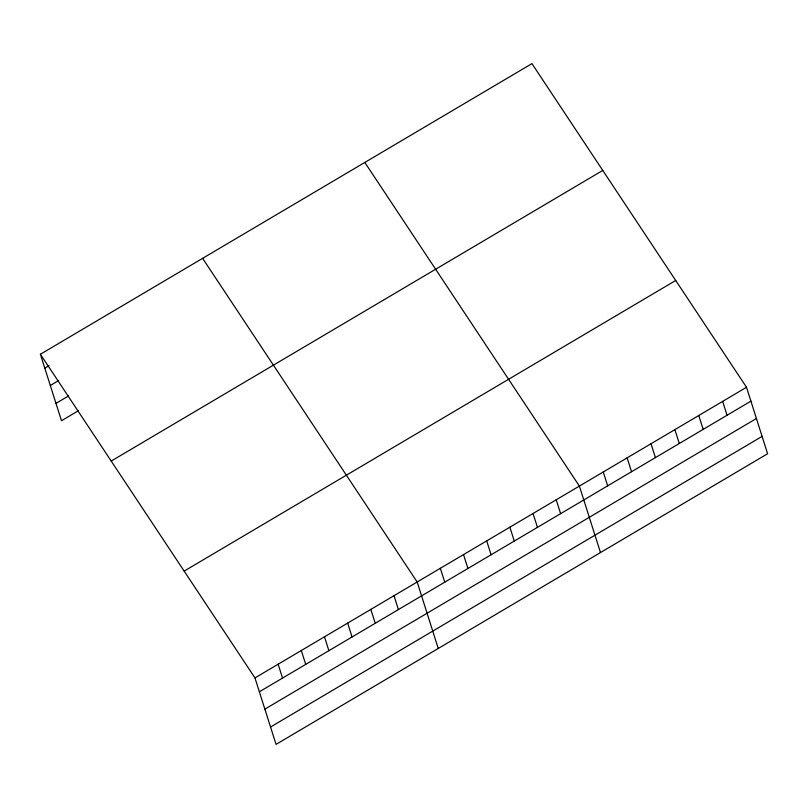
<?xml version="1.0" encoding="UTF-8"?>
<svg xmlns="http://www.w3.org/2000/svg" width="808" height="808" viewBox="0 0 808 808"><rect width="100%" height="100%" fill="white"/><g stroke="black" fill="none" stroke-linecap="round" stroke-linejoin="round"><path stroke-width="1.21" d="M40.4 354.257L531.947 63.62L746.511 387.274L767.6 453.743L276.053 744.38L254.964 677.912L40.4 354.257L61.489 420.726L78.336 410.767M44.804 368.145L49.015 365.65M50.308 385.497L58.731 380.517M55.984 403.374L68.619 395.9M111.211 461.065L602.758 170.427M184.163 571.105L675.71 280.467M254.964 677.912L746.511 387.274M259.368 691.789L750.915 401.152M264.873 709.141L756.419 418.504M270.549 727.018L762.096 436.381M364.822 162.438L579.386 486.093L600.475 552.551M202.616 258.348L417.18 582.002L438.259 648.471M722.645 401.384L727.038 415.261M698.769 415.504L703.172 429.381M674.892 429.624L679.296 443.501M651.016 443.733L655.419 457.621M627.139 457.853L631.543 471.731M603.263 471.973L607.666 485.85M556.217 499.788L560.621 513.666M533.048 513.494L537.441 527.371M509.868 527.19L514.272 541.067M486.699 540.895L491.102 554.773M463.519 554.601L467.923 568.479M440.35 568.297L444.754 582.174M394.001 595.698L398.405 609.575M370.832 609.404L375.235 623.281M347.662 623.099L352.066 636.987M324.483 636.805L328.886 650.682M301.313 650.511L305.717 664.388M278.144 664.206L282.537 678.084"/></g></svg>
